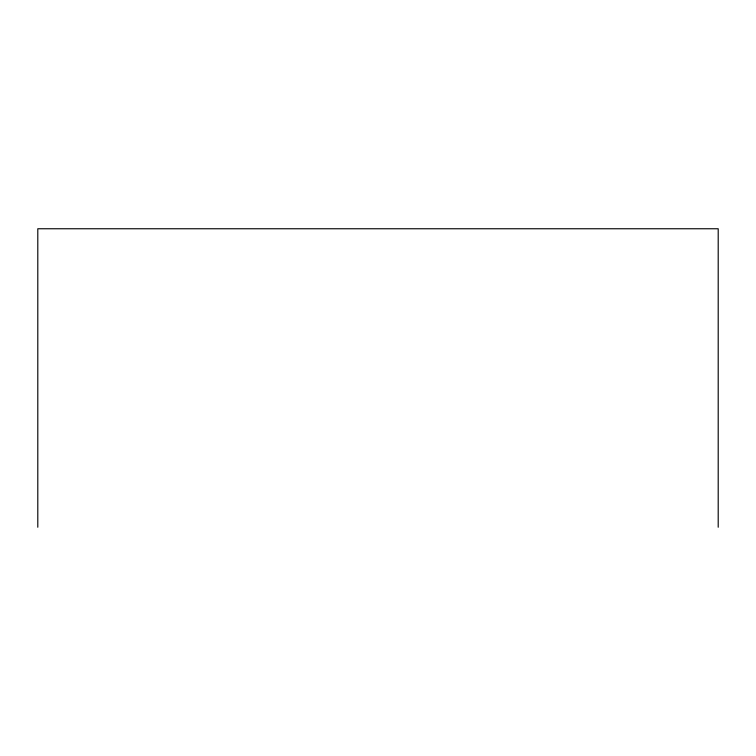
<?xml version="1.0" encoding="UTF-8"?>
<svg xmlns="http://www.w3.org/2000/svg" width="756" height="756" viewBox="0 0 756 756"><rect width="100%" height="100%" fill="white"/><g stroke="black" fill="none" stroke-linecap="round" stroke-linejoin="round"><path stroke-width="1.13" d="M718.2 527.244L718.2 228.756L37.8 228.756L37.8 527.244"/></g></svg>
